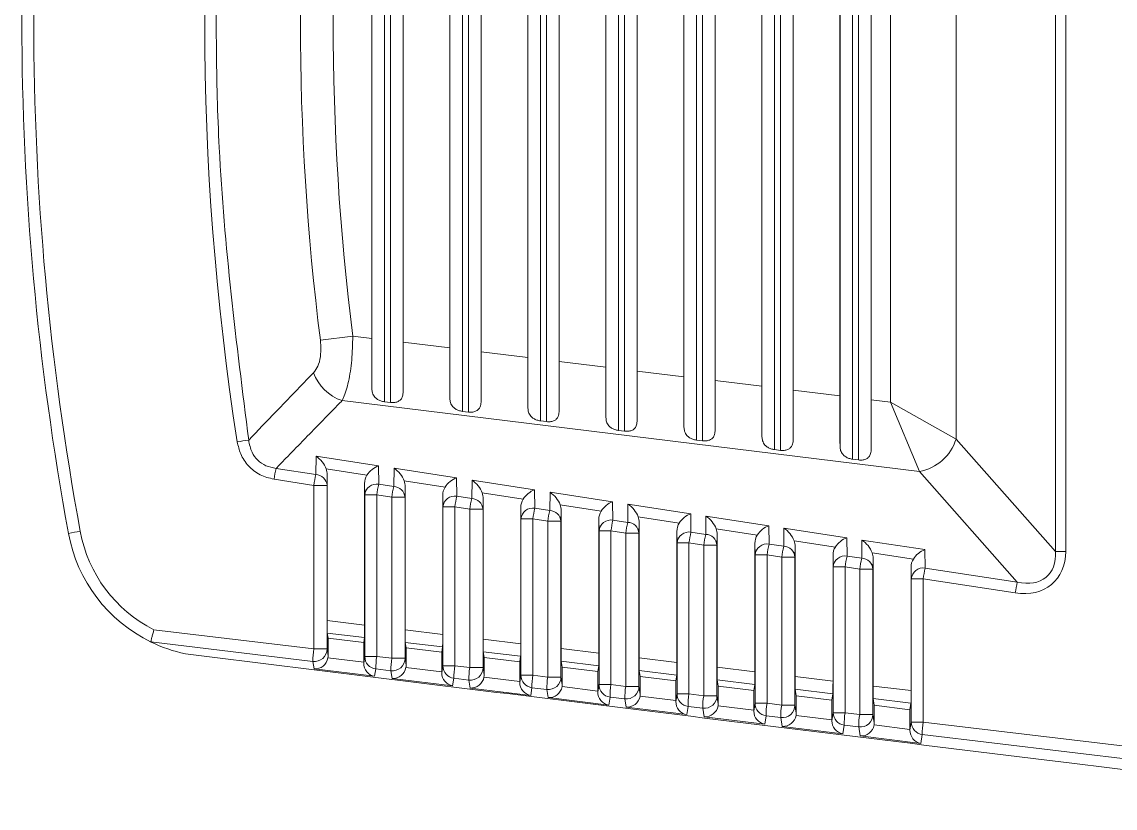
# Model space of a CAD drawing. Extents: x 12.1 to 108.7, y 1 to 80.4.
# Drawn here: x 97.668 to 98.537, y 31.845 to 32.47 of the extents above; entities that cross this region are included whole.
import ezdxf

# ---------------------------------------------------------------- set-up
doc = ezdxf.new("R2010")
doc.units = 0
doc.header["$MEASUREMENT"] = 0
doc.linetypes.add('SLD-Solid', pattern=[0])
doc.layers.add('OBJECT', color=7, linetype='CONTINUOUS')

msp = doc.modelspace()

# ---------------------------------------------------------------- linework, layer by layer
at = {"layer": 'OBJECT', "linetype": 'SLD-Solid', "lineweight": 15}
for p, q in [((98.48927, 32.04857), (98.48927, 32.8905)), ((98.49741, 32.8905), (98.49741, 32.04857)), ((98.32804, 32.81718), (98.32804, 32.12189)), ((98.33278, 32.12131), (98.33278, 32.81776)), ((98.26604, 32.80957), (98.26604, 32.1295)), ((98.27078, 32.12892), (98.27078, 32.81015)), ((98.31804, 32.13214), (98.31804, 32.80694)), ((98.34278, 32.80997), (98.34278, 32.1291)), ((98.20404, 32.80196), (98.20404, 32.13712)), ((98.20878, 32.13653), (98.20878, 32.80254)), ((98.25604, 32.13975), (98.25604, 32.79932)), ((98.28078, 32.80236), (98.28078, 32.13671)), ((98.41023, 32.80116), (98.41023, 32.13791)), ((98.08004, 32.78673), (98.08004, 32.15234)), ((98.08478, 32.15176), (98.08478, 32.78731)), ((98.14204, 32.79434), (98.14204, 32.14473)), ((98.14678, 32.14415), (98.14678, 32.79492)), ((98.15678, 32.78714), (98.15678, 32.15194)), ((98.19404, 32.14736), (98.19404, 32.79171)), ((98.21878, 32.79475), (98.21878, 32.14432)), ((98.01804, 32.77912), (98.01804, 32.15995)), ((98.02278, 32.15937), (98.02278, 32.7797)), ((98.09478, 32.77952), (98.09478, 32.15955)), ((98.13204, 32.15497), (98.13204, 32.7841)), ((97.95604, 32.7715), (97.95604, 32.16757)), ((97.96078, 32.16699), (97.96078, 32.77209)), ((98.03278, 32.77191), (98.03278, 32.16716)), ((98.07004, 32.16259), (98.07004, 32.77649)), ((98.34291, 32.16917), (98.34291, 32.76991)), ((98.35827, 32.16728), (98.35827, 32.77179)), ((97.94604, 32.17781), (97.94604, 32.76126)), ((97.97078, 32.7643), (97.97078, 32.17477)), ((98.00804, 32.1702), (98.00804, 32.76887)), ((98.28091, 32.17678), (98.28091, 32.76229)), ((98.31791, 32.76684), (98.31791, 32.17224)), ((98.21891, 32.18439), (98.21891, 32.75468)), ((98.25591, 32.75922), (98.25591, 32.17985)), ((98.13191, 32.744), (98.13191, 32.19507)), ((98.15691, 32.192), (98.15691, 32.74707)), ((98.19391, 32.75161), (98.19391, 32.18746)), ((98.06991, 32.73639), (98.06991, 32.20269)), ((98.09491, 32.19962), (98.09491, 32.73946)), ((98.00791, 32.72877), (98.00791, 32.2103)), ((98.03291, 32.20723), (98.03291, 32.73184)), ((97.94591, 32.72116), (97.94591, 32.21791)), ((97.97091, 32.21484), (97.97091, 32.72423)), ((97.90509, 32.21652), (97.93087, 32.21976)), ((97.93087, 32.21976), (97.94591, 32.21791)), ((97.97091, 32.21484), (98.00791, 32.2103)), ((98.03291, 32.20723), (98.06991, 32.20269)), ((98.09491, 32.19962), (98.13191, 32.19507)), ((98.15691, 32.192), (98.19391, 32.18746)), ((98.21891, 32.18439), (98.25591, 32.17985)), ((98.28091, 32.17678), (98.31791, 32.17224)), ((98.38108, 32.11213), (97.92233, 32.16845)), ((97.96078, 32.16699), (97.95604, 32.16757)), ((98.34291, 32.16917), (98.35827, 32.16728)), ((98.38108, 32.11213), (98.35827, 32.16728)), ((98.35827, 32.16728), (98.41023, 32.13791)), ((98.02278, 32.15937), (98.01804, 32.15995)), ((98.08478, 32.15176), (98.08004, 32.15234)), ((98.14678, 32.14415), (98.14204, 32.14473)), ((98.20878, 32.13653), (98.20404, 32.13712)), ((98.41023, 32.13791), (98.48927, 32.04857)), ((98.27078, 32.12892), (98.26604, 32.1295)), ((97.90146, 32.10973), (97.90168, 32.12426)), ((97.90168, 32.12426), (97.95127, 32.11665)), ((98.33278, 32.12131), (98.32804, 32.12189)), ((97.86986, 32.11458), (97.90146, 32.10973)), ((97.94214, 32.10921), (97.90972, 32.11419)), ((97.91053, 32.1096), (97.9104, 32.10113)), ((97.91053, 31.99368), (97.91053, 32.1096)), ((97.95127, 32.11665), (97.95149, 32.10205)), ((97.96343, 32.10022), (97.96365, 32.11475)), ((97.96365, 32.11475), (98.0133, 32.10713)), ((98.4589, 32.02416), (98.38108, 32.11213)), ((97.89988, 32.10113), (97.86828, 32.10599)), ((97.89988, 31.97109), (97.89988, 32.10113)), ((97.89988, 32.10113), (97.9104, 32.10113)), ((97.9104, 32.10113), (97.9104, 31.97109)), ((97.94043, 32.09346), (97.9403, 32.10257)), ((97.9403, 32.10257), (97.9403, 31.99011)), ((97.95149, 32.10205), (97.96343, 32.10022)), ((98.00417, 32.09969), (97.97169, 32.10467)), ((98.0133, 32.10713), (98.01352, 32.09253)), ((98.0254, 32.09071), (98.02562, 32.10523)), ((98.02562, 32.10523), (98.07533, 32.0976)), ((97.9499, 32.09346), (97.94043, 32.09346)), ((97.94043, 31.96509), (97.94043, 32.09346)), ((97.96185, 32.09162), (97.9499, 32.09346)), ((97.9499, 32.09346), (97.9499, 31.96509)), ((97.9725, 32.10008), (97.97238, 32.09162)), ((97.9725, 31.98624), (97.9725, 32.10008)), ((98.00246, 32.08393), (98.00232, 32.09305)), ((98.00232, 32.09305), (98.00232, 31.98267)), ((98.01352, 32.09253), (98.0254, 32.09071)), ((98.0662, 32.09017), (98.03366, 32.09516)), ((98.07533, 32.0976), (98.07554, 32.08301)), ((98.08738, 32.08119), (98.08759, 32.09572)), ((98.08759, 32.09572), (98.13735, 32.08808)), ((97.97238, 32.09162), (97.96185, 32.09162)), ((97.96185, 31.96366), (97.96185, 32.09162)), ((97.97238, 32.09162), (97.97238, 31.96366)), ((98.01193, 32.08393), (98.00246, 32.08393)), ((98.00246, 31.95765), (98.00246, 32.08393)), ((98.02382, 32.08211), (98.01193, 32.08393)), ((98.01193, 32.08393), (98.01193, 31.95765)), ((98.03448, 32.09057), (98.03435, 32.08211)), ((98.03448, 31.97881), (98.03448, 32.09057)), ((98.06449, 32.07441), (98.06435, 32.08353)), ((98.06435, 32.08353), (98.06435, 31.97522)), ((98.07554, 32.08301), (98.08738, 32.08119)), ((98.12823, 32.08064), (98.09563, 32.08565)), ((98.13735, 32.08808), (98.13757, 32.07349)), ((98.14935, 32.07168), (98.14956, 32.08621)), ((98.14956, 32.08621), (98.19938, 32.07856)), ((98.03435, 32.08211), (98.02382, 32.08211)), ((98.02382, 31.95622), (98.02382, 32.08211)), ((98.03435, 32.08211), (98.03435, 31.95622)), ((98.07396, 32.07441), (98.06449, 32.07441)), ((98.06449, 31.9502), (98.06449, 32.07441)), ((98.08579, 32.0726), (98.07396, 32.07441)), ((98.07396, 32.07441), (98.07396, 31.9502)), ((98.09645, 32.08106), (98.09632, 32.0726)), ((98.09645, 31.97137), (98.09645, 32.08106)), ((98.19026, 32.07112), (98.1576, 32.07614)), ((98.19938, 32.07856), (98.1996, 32.06397)), ((98.21132, 32.06217), (98.21154, 32.0767)), ((98.21154, 32.0767), (98.26141, 32.06904)), ((98.09632, 32.0726), (98.08579, 32.0726)), ((98.08579, 31.94878), (98.08579, 32.0726)), ((98.09632, 32.0726), (98.09632, 31.94878)), ((98.12652, 32.06489), (98.12638, 32.07401)), ((98.12638, 32.07401), (98.12638, 31.96778)), ((98.13757, 32.07349), (98.14935, 32.07168)), ((98.15842, 32.07155), (98.15829, 32.06308)), ((98.15842, 31.96394), (98.15842, 32.07155)), ((98.25229, 32.0616), (98.21958, 32.06662)), ((98.26141, 32.06904), (98.26163, 32.05444)), ((98.27329, 32.05265), (98.27351, 32.06718)), ((98.27351, 32.06718), (98.32344, 32.05952)), ((98.13599, 32.06489), (98.12652, 32.06489)), ((98.12652, 31.94276), (98.12652, 32.06489)), ((98.14776, 32.06308), (98.13599, 32.06489)), ((98.13599, 32.06489), (98.13599, 31.94276)), ((98.15829, 32.06308), (98.14776, 32.06308)), ((98.14776, 31.94135), (98.14776, 32.06308)), ((98.15829, 32.06308), (98.15829, 31.94135)), ((98.18855, 32.05537), (98.18841, 32.06449)), ((98.18841, 32.06449), (98.18841, 31.96034)), ((98.1996, 32.06397), (98.21132, 32.06217)), ((98.22039, 32.06203), (98.22026, 32.05357)), ((98.22039, 31.9565), (98.22039, 32.06203)), ((98.31432, 32.05208), (98.28155, 32.05711)), ((98.32344, 32.05952), (98.32366, 32.04492)), ((98.33526, 32.04314), (98.33548, 32.05767)), ((98.33548, 32.05767), (98.38547, 32.05)), ((98.19802, 32.05537), (98.18855, 32.05537)), ((98.18855, 31.93532), (98.18855, 32.05537)), ((98.20974, 32.05357), (98.19802, 32.05537)), ((98.19802, 32.05537), (98.19802, 31.93532)), ((98.22026, 32.05357), (98.20974, 32.05357)), ((98.20974, 31.93391), (98.20974, 32.05357)), ((98.22026, 32.05357), (98.22026, 31.93391)), ((98.25058, 32.04585), (98.25044, 32.05497)), ((98.25044, 32.05497), (98.25044, 31.95289)), ((98.26163, 32.05444), (98.27329, 32.05265)), ((98.28236, 32.05252), (98.28223, 32.04406)), ((98.28236, 31.94906), (98.28236, 32.05252)), ((98.38547, 32.05), (98.38569, 32.0354)), ((98.49741, 32.04857), (98.48927, 32.04857)), ((98.26005, 32.04585), (98.25058, 32.04585)), ((98.25058, 31.92787), (98.25058, 32.04585)), ((98.27171, 32.04406), (98.26005, 32.04585)), ((98.26005, 32.04585), (98.26005, 31.92787)), ((98.28223, 32.04406), (98.27171, 32.04406)), ((98.27171, 31.92648), (98.27171, 32.04406)), ((98.28223, 32.04406), (98.28223, 31.92648)), ((98.3126, 32.03633), (98.31247, 32.04544)), ((98.31247, 32.04544), (98.31247, 31.94545)), ((98.32366, 32.04492), (98.33526, 32.04314)), ((98.37634, 32.04256), (98.34352, 32.0476)), ((98.34433, 32.04301), (98.34421, 32.03455)), ((98.34433, 31.94163), (98.34433, 32.04301)), ((98.32208, 32.03633), (98.3126, 32.03633)), ((98.3126, 31.92043), (98.3126, 32.03633)), ((98.33368, 32.03455), (98.32208, 32.03633)), ((98.32208, 32.03633), (98.32208, 31.92043)), ((98.34421, 32.03455), (98.33368, 32.03455)), ((98.33368, 31.91904), (98.33368, 32.03455)), ((98.34421, 32.03455), (98.34421, 31.91904)), ((98.37463, 32.02681), (98.3745, 32.03592)), ((98.3745, 32.03592), (98.3745, 31.93801)), ((98.38569, 32.0354), (98.4589, 32.02416)), ((98.37463, 32.02681), (98.3841, 32.02681)), ((98.37463, 31.91299), (98.37463, 32.02681)), ((98.3841, 32.02681), (98.3841, 31.91299)), ((98.45732, 32.01557), (98.3841, 32.02681)), ((97.91053, 31.99368), (97.9403, 31.99011)), ((97.77289, 31.98633), (97.89988, 31.97109)), ((97.91128, 31.97956), (97.91061, 31.98368)), ((97.94021, 31.98012), (97.91061, 31.98368)), ((97.91128, 31.97956), (97.91128, 31.96568)), ((97.93953, 31.97609), (97.91128, 31.97956)), ((97.94021, 31.98012), (97.93953, 31.97609)), ((97.9725, 31.98624), (98.00232, 31.98267)), ((98.03448, 31.97881), (98.06435, 31.97522)), ((97.89919, 31.96118), (97.7705, 31.97662)), ((97.89988, 31.97109), (97.9104, 31.97109)), ((97.9104, 31.97109), (97.91128, 31.96568)), ((97.93953, 31.96046), (97.93953, 31.97609)), ((97.97328, 31.97194), (97.97259, 31.97624)), ((98.00224, 31.97268), (97.97259, 31.97624)), ((97.97328, 31.97194), (97.97328, 31.95807)), ((98.00153, 31.96848), (97.97328, 31.97194)), ((98.00224, 31.97268), (98.00153, 31.96848)), ((98.09645, 31.97137), (98.12638, 31.96778)), ((97.91113, 31.96395), (97.93953, 31.96046)), ((97.93953, 31.95976), (97.94043, 31.96509)), ((97.94043, 31.96509), (97.9499, 31.96509)), ((97.9499, 31.96509), (97.96185, 31.96366)), ((97.96185, 31.96366), (97.97238, 31.96366)), ((97.97238, 31.96366), (97.97328, 31.95807)), ((98.00153, 31.95285), (98.00153, 31.96848)), ((98.03528, 31.96433), (98.03456, 31.9688)), ((98.06427, 31.96524), (98.03456, 31.9688)), ((98.03528, 31.96433), (98.03528, 31.95046)), ((98.06353, 31.96086), (98.03528, 31.96433)), ((98.06427, 31.96524), (98.06353, 31.96086)), ((98.09728, 31.95672), (98.09653, 31.96137)), ((98.1263, 31.95779), (98.09653, 31.96137)), ((98.15842, 31.96394), (98.18841, 31.96034)), ((97.90015, 31.95524), (97.89919, 31.96118)), ((97.94823, 31.94933), (97.90015, 31.95524)), ((97.93953, 31.95976), (97.93953, 31.96046)), ((97.94921, 31.95518), (97.94823, 31.94933)), ((97.96116, 31.95375), (97.94921, 31.95518)), ((97.96215, 31.94762), (97.96116, 31.95375)), ((97.97313, 31.95634), (98.00153, 31.95285)), ((98.00153, 31.95214), (98.00246, 31.95765)), ((98.00153, 31.95214), (98.00153, 31.95285)), ((98.00246, 31.95765), (98.01193, 31.95765)), ((98.01193, 31.95765), (98.02382, 31.95622)), ((98.02382, 31.95622), (98.03435, 31.95622)), ((98.03435, 31.95622), (98.03528, 31.95046)), ((98.06353, 31.94524), (98.06353, 31.96086)), ((98.09728, 31.95672), (98.09728, 31.94284)), ((98.12553, 31.95325), (98.09728, 31.95672)), ((98.1263, 31.95779), (98.12553, 31.95325)), ((98.12553, 31.93762), (98.12553, 31.95325)), ((98.15928, 31.94911), (98.1585, 31.95393)), ((98.18833, 31.95035), (98.1585, 31.95393)), ((98.22039, 31.9565), (98.25044, 31.95289)), ((98.01023, 31.94172), (97.96215, 31.94762)), ((98.01124, 31.94774), (98.01023, 31.94172)), ((98.02313, 31.94631), (98.01124, 31.94774)), ((98.02415, 31.94001), (98.02313, 31.94631)), ((98.03513, 31.94872), (98.06353, 31.94524)), ((98.06353, 31.94453), (98.06449, 31.9502)), ((98.06353, 31.94453), (98.06353, 31.94524)), ((98.06449, 31.9502), (98.07396, 31.9502)), ((98.07396, 31.9502), (98.08579, 31.94878)), ((98.08579, 31.94878), (98.09632, 31.94878)), ((98.09632, 31.94878), (98.09728, 31.94284)), ((98.15928, 31.94911), (98.15928, 31.93523)), ((98.18753, 31.94564), (98.15928, 31.94911)), ((98.18833, 31.95035), (98.18753, 31.94564)), ((98.18753, 31.93001), (98.18753, 31.94564)), ((98.22128, 31.94149), (98.22047, 31.94649)), ((98.25036, 31.94291), (98.22047, 31.94649)), ((98.28236, 31.94906), (98.31247, 31.94545)), ((98.07223, 31.93411), (98.02415, 31.94001)), ((98.07327, 31.94029), (98.07223, 31.93411)), ((98.0851, 31.93887), (98.07327, 31.94029)), ((98.08615, 31.9324), (98.0851, 31.93887)), ((98.09713, 31.94111), (98.12553, 31.93762)), ((98.12553, 31.93692), (98.12652, 31.94276)), ((98.12553, 31.93692), (98.12553, 31.93762)), ((98.12652, 31.94276), (98.13599, 31.94276)), ((98.13599, 31.94276), (98.14776, 31.94135)), ((98.14776, 31.94135), (98.15829, 31.94135)), ((98.15829, 31.94135), (98.15928, 31.93523)), ((98.18753, 31.92931), (98.18855, 31.93532)), ((98.18855, 31.93532), (98.19802, 31.93532)), ((98.19802, 31.93532), (98.20974, 31.93391)), ((98.22128, 31.94149), (98.22128, 31.92762)), ((98.24953, 31.93803), (98.22128, 31.94149)), ((98.25036, 31.94291), (98.24953, 31.93803)), ((98.24953, 31.9224), (98.24953, 31.93803)), ((98.28328, 31.93388), (98.28244, 31.93906)), ((98.31238, 31.93547), (98.28244, 31.93906)), ((98.31238, 31.93547), (98.31153, 31.93041)), ((98.34433, 31.94163), (98.3745, 31.93801)), ((98.13423, 31.92649), (98.08615, 31.9324)), ((98.1353, 31.93285), (98.13423, 31.92649)), ((98.14707, 31.93144), (98.1353, 31.93285)), ((98.14815, 31.92479), (98.14707, 31.93144)), ((98.15913, 31.9335), (98.18753, 31.93001)), ((98.18753, 31.92931), (98.18753, 31.93001)), ((98.20974, 31.93391), (98.22026, 31.93391)), ((98.22026, 31.93391), (98.22128, 31.92762)), ((98.24953, 31.92169), (98.25058, 31.92787)), ((98.25058, 31.92787), (98.26005, 31.92787)), ((98.26005, 31.92787), (98.27171, 31.92648)), ((98.28328, 31.93388), (98.28328, 31.92001)), ((98.31153, 31.93041), (98.28328, 31.93388)), ((98.31153, 31.91479), (98.31153, 31.93041)), ((98.34528, 31.92627), (98.34441, 31.93162)), ((98.37441, 31.92802), (98.34441, 31.93162)), ((98.37441, 31.92802), (98.37353, 31.9228)), ((98.19623, 31.91888), (98.14815, 31.92479)), ((98.19733, 31.92541), (98.19623, 31.91888)), ((98.20905, 31.924), (98.19733, 31.92541)), ((98.21015, 31.91717), (98.20905, 31.924)), ((98.22113, 31.92589), (98.24953, 31.9224)), ((98.24953, 31.92169), (98.24953, 31.9224)), ((98.25936, 31.91796), (98.25823, 31.91127)), ((98.27102, 31.91656), (98.25936, 31.91796)), ((98.27171, 31.92648), (98.28223, 31.92648)), ((98.28223, 31.92648), (98.28328, 31.92001)), ((98.28313, 31.91827), (98.31153, 31.91479)), ((98.31153, 31.91408), (98.3126, 31.92043)), ((98.3126, 31.92043), (98.32208, 31.92043)), ((98.32208, 31.92043), (98.33368, 31.91904)), ((98.33368, 31.91904), (98.34421, 31.91904)), ((98.34421, 31.91904), (98.34528, 31.91239)), ((98.34528, 31.92627), (98.34528, 31.91239)), ((98.37353, 31.9228), (98.34528, 31.92627)), ((98.37353, 31.90717), (98.37353, 31.9228)), ((98.25823, 31.91127), (98.21015, 31.91717)), ((98.27215, 31.90956), (98.27102, 31.91656)), ((98.32023, 31.90366), (98.27215, 31.90956)), ((98.31153, 31.91408), (98.31153, 31.91479)), ((98.32139, 31.91052), (98.32023, 31.90366)), ((98.33299, 31.90913), (98.32139, 31.91052)), ((98.34513, 31.91066), (98.37353, 31.90717)), ((98.37353, 31.90647), (98.37463, 31.91299)), ((98.37463, 31.91299), (98.3841, 31.91299)), ((98.3841, 31.91299), (98.7929, 31.86393)), ((98.33415, 31.90195), (98.33299, 31.90913)), ((98.38223, 31.89604), (98.33415, 31.90195)), ((98.37353, 31.90647), (98.37353, 31.90717)), ((98.38341, 31.90308), (98.38223, 31.89604)), ((98.79195, 31.85405), (98.38341, 31.90308)), ((98.50426, 31.87998), (98.79282, 31.84455))]:
    msp.add_line(p, q, dxfattribs=at)
for centre, radius, start, end in [((99.91791, 32.46954), 2.25, 169.58626, 190.41374), ((99.91738, 32.46954), 2.24, 169.58626, 190.41374), ((99.91791, 32.46954), 2.02866, 172.8353, 187.1647), ((99.91791, 32.46954), 2.00268, 172.8353, 187.1647), ((97.93373, 32.2026), 0.036, 199.32694, 251.5399), ((97.95548, 31.39701), 0.74779, 98.25237, 98.95585), ((98.37446, 32.14897), 0.03744, 280.18401, 342.81599), ((97.98061, 32.08975), 0.1135, 167.36051, 171.77368), ((98.01221, 32.08489), 0.1135, 167.36051, 171.77368), ((97.90115, 32.10046), 0.00928, 4.19275, 88.08375), ((97.94999, 32.09257), 0.0096, 81.04654, 174.68624), ((98.06224, 32.07722), 0.1135, 167.36051, 171.77368), ((98.07418, 32.07538), 0.1135, 167.36051, 171.77368), ((97.96312, 32.09094), 0.00928, 4.19275, 88.08375), ((98.01202, 32.08304), 0.0096, 81.04654, 174.68624), ((98.12427, 32.06769), 0.1135, 167.36051, 171.77368), ((98.13615, 32.06587), 0.1135, 167.36051, 171.77368), ((98.02509, 32.08143), 0.00928, 4.19275, 88.08375), ((98.07405, 32.07352), 0.0096, 81.04654, 174.68624), ((98.1863, 32.05817), 0.1135, 167.36051, 171.77368), ((98.19813, 32.05636), 0.1135, 167.36051, 171.77368), ((98.08706, 32.07192), 0.00928, 4.19275, 88.08375), ((98.13608, 32.064), 0.0096, 81.04654, 174.68624), ((98.24832, 32.04865), 0.1135, 167.36051, 171.77368), ((98.2601, 32.04684), 0.1135, 167.36051, 171.77368), ((98.14904, 32.06241), 0.00928, 4.19275, 88.08375), ((97.7561, 31.8244), 0.24386, 99.87571, 102.10365), ((97.82299, 32.08453), 0.12, 190.41374, 244.07816), ((97.82246, 32.08453), 0.11, 190.41374, 243.21373), ((98.19811, 32.05448), 0.0096, 81.04654, 174.68624), ((98.31035, 32.03913), 0.1135, 167.36051, 171.77368), ((98.32207, 32.03733), 0.1135, 167.36051, 171.77368), ((98.21101, 32.05289), 0.00928, 4.19275, 88.08375), ((98.26014, 32.04496), 0.0096, 81.04654, 174.68624), ((98.37238, 32.02961), 0.1135, 167.36051, 171.77368), ((98.38404, 32.02782), 0.1135, 167.36051, 171.77368), ((98.27298, 32.04338), 0.00928, 4.19275, 88.08375), ((98.32216, 32.03544), 0.0096, 81.04654, 174.68624), ((98.43441, 32.02009), 0.1135, 167.36051, 171.77368), ((98.44601, 32.01831), 0.1135, 167.36051, 171.77368), ((98.33495, 32.03387), 0.00928, 4.19275, 88.08375), ((98.38419, 32.02592), 0.0096, 81.04654, 174.68624), ((98.49644, 32.01057), 0.1135, 167.36051, 171.77368), ((98.56965, 31.99933), 0.1135, 167.36051, 171.77368), ((97.82299, 32.08453), 0.12, 244.07816, 257.89295), ((97.95289, 31.96242), 0.05372, 170.71281, 181.32598), ((97.90041, 31.97111), 0.01, 263.01011, 359.9223), ((97.95043, 31.9651), 0.01, 180.06194, 263.02441), ((98.00292, 31.95642), 0.05372, 170.71281, 181.32598), ((98.01486, 31.95499), 0.05372, 170.71281, 181.32598), ((97.96238, 31.96367), 0.01, 263.01011, 359.9223), ((98.01246, 31.95766), 0.01, 180.06194, 263.02441), ((98.06494, 31.94898), 0.05372, 170.71281, 181.32598), ((98.07683, 31.94755), 0.05372, 170.71281, 181.32598), ((98.02435, 31.95623), 0.01, 263.01011, 359.9223), ((98.07449, 31.95021), 0.01, 180.06194, 263.02441), ((98.12697, 31.94154), 0.05372, 170.71281, 181.32598), ((98.1388, 31.94012), 0.05372, 170.71281, 181.32598), ((98.08632, 31.9488), 0.01, 263.01011, 359.9223), ((98.13651, 31.94277), 0.01, 180.06194, 263.02441), ((98.189, 31.93409), 0.05372, 170.71281, 181.32598), ((98.20078, 31.93268), 0.05372, 170.71281, 181.32598), ((98.14829, 31.94136), 0.01, 263.01011, 359.9223), ((98.19854, 31.93533), 0.01, 180.06194, 263.02441), ((98.25103, 31.92665), 0.05372, 170.71281, 181.32598), ((98.26275, 31.92524), 0.05372, 170.71281, 181.32598), ((98.21026, 31.93393), 0.01, 263.01011, 359.9223), ((98.26057, 31.92789), 0.01, 180.06194, 263.02441), ((98.31306, 31.91921), 0.05372, 170.71281, 181.32598), ((98.32472, 31.91781), 0.05372, 170.71281, 181.32598), ((98.27223, 31.92649), 0.01, 263.01011, 359.9223), ((98.3226, 31.92044), 0.01, 180.06194, 263.02441), ((98.37509, 31.91176), 0.05372, 170.71281, 181.32598), ((98.38669, 31.91037), 0.05372, 170.71281, 181.32598), ((98.33421, 31.91905), 0.01, 263.01011, 359.9223), ((98.38463, 31.913), 0.01, 180.06194, 263.02441), ((98.43712, 31.90432), 0.05372, 170.71281, 181.32598)]:
    msp.add_arc(centre, radius, start, end, dxfattribs=at)
for centre, major_axis, ratio, start_param, end_param in [((99.98354, 32.46954), (2.17033, 0), 0.999535, 2.987078, 3.296107), ((97.94643, 32.21785), (0, 0.06045), 0.008662, 1.569733, 2.294663), ((97.97038, 32.21491), (0, 0.06045), 0.008662, 3.986395, 4.711325), ((98.00843, 32.21023), (0, 0.06045), 0.008662, 1.569733, 2.294663), ((98.03238, 32.20729), (0, 0.06045), 0.008662, 3.986395, 4.711325), ((98.07043, 32.20262), (0, 0.06045), 0.008662, 1.569733, 2.294663), ((98.09438, 32.19968), (0, 0.06045), 0.008662, 3.986395, 4.711325), ((98.13243, 32.19501), (0, 0.06045), 0.008662, 1.569733, 2.294663), ((98.15638, 32.19207), (0, 0.06045), 0.008662, 3.986395, 4.711325), ((98.19443, 32.1874), (0, 0.06045), 0.008662, 1.569733, 2.294663), ((98.21838, 32.18445), (0, 0.06045), 0.008662, 3.986395, 4.711325), ((98.25643, 32.17978), (0, 0.06045), 0.008662, 1.569733, 2.294663), ((98.28038, 32.17684), (0, 0.06045), 0.008662, 3.986395, 4.711325), ((98.31843, 32.17217), (0, 0.06045), 0.008662, 1.569733, 2.294663), ((98.34238, 32.16923), (0, 0.06045), 0.008662, 3.986395, 4.711325), ((97.90062, 32.11566), (-0.00828, 0.00979), 0.557988, 4.134811, 5.189222), ((97.90054, 32.10985), (-0.00087, 0.01154), 0.862782, 4.62558, 5.031841), ((97.9503, 32.10221), (-0.0012, 0.01153), 0.861198, 0.832372, 1.450105), ((97.95021, 32.10805), (0.00883, 0.00769), 0.591833, 0.988251, 2.042663), ((97.9626, 32.10615), (-0.00828, 0.00979), 0.557988, 4.134811, 5.189222), ((97.96251, 32.10034), (-0.00087, 0.01154), 0.862782, 4.62558, 5.031841), ((98.01224, 32.09853), (0.00883, 0.00769), 0.591833, 0.988251, 2.042663), ((98.02457, 32.09664), (-0.00828, 0.00979), 0.557988, 4.134811, 5.189222), ((98.01233, 32.09269), (-0.0012, 0.01153), 0.861198, 0.832372, 1.450105), ((98.02448, 32.09083), (-0.00087, 0.01154), 0.862782, 4.62558, 5.031841), ((98.07427, 32.08901), (0.00883, 0.00769), 0.591833, 0.988251, 2.042663), ((98.08654, 32.08713), (-0.00828, 0.00979), 0.557988, 4.134811, 5.189222), ((98.07436, 32.08317), (-0.0012, 0.01153), 0.861198, 0.832372, 1.450105), ((98.08645, 32.08131), (-0.00087, 0.01154), 0.862782, 4.62558, 5.031841), ((98.1363, 32.07949), (0.00883, 0.00769), 0.591833, 0.988251, 2.042663), ((98.14851, 32.07761), (-0.00828, 0.00979), 0.557988, 4.134811, 5.189222), ((98.13639, 32.07365), (-0.0012, 0.01153), 0.861198, 0.832372, 1.450105), ((98.14842, 32.0718), (-0.00087, 0.01154), 0.862782, 4.62558, 5.031841), ((98.19833, 32.06997), (0.00883, 0.00769), 0.591833, 0.988251, 2.042663), ((98.21048, 32.0681), (-0.00828, 0.00979), 0.557988, 4.134811, 5.189222), ((98.19842, 32.06413), (-0.0012, 0.01153), 0.861198, 0.832372, 1.450105), ((98.21039, 32.06229), (-0.00087, 0.01154), 0.862782, 4.62558, 5.031841), ((98.26036, 32.06044), (0.00883, 0.00769), 0.591833, 0.988251, 2.042663), ((98.27245, 32.05859), (-0.00828, 0.00979), 0.557988, 4.134811, 5.189222), ((98.26044, 32.05461), (-0.0012, 0.01153), 0.861198, 0.832372, 1.450105), ((98.27237, 32.05278), (-0.00087, 0.01154), 0.862782, 4.62558, 5.031841), ((98.32238, 32.05092), (0.00883, 0.00769), 0.591833, 0.988251, 2.042663), ((98.33442, 32.04908), (-0.00828, 0.00979), 0.557988, 4.134811, 5.189222), ((98.32247, 32.04509), (-0.0012, 0.01153), 0.861198, 0.832372, 1.450105), ((98.38441, 32.0414), (0.00883, 0.00769), 0.591833, 0.988251, 2.042663), ((98.44977, 32.06326), (-0.03792, 0.03951), 0.729911, 2.380192, 3.791718), ((98.45029, 32.06326), (-0.03241, 0.03434), 0.634863, 2.385346, 3.796872), ((98.33434, 32.04326), (-0.00087, 0.01154), 0.862782, 4.62558, 5.031841), ((98.3845, 32.03556), (-0.0012, 0.01153), 0.861198, 0.832372, 1.450105), ((97.91062, 31.99373), (0, 0.01007), 0.008673, 1.576038, 3.088121), ((97.94021, 31.99018), (0, 0.01007), 0.00868, 3.192982, 4.705065), ((97.97259, 31.9863), (0, 0.01007), 0.008673, 1.576038, 3.088121), ((98.00224, 31.98274), (0, 0.01007), 0.00868, 3.192982, 4.705065), ((98.03456, 31.97886), (0, 0.01007), 0.008673, 1.576038, 3.088121), ((98.06427, 31.9753), (0, 0.01007), 0.00868, 3.192982, 4.705065), ((98.09653, 31.97142), (0, 0.01007), 0.008673, 1.576038, 3.088121), ((97.90137, 31.96515), (0.00707, 0.00734), 0.946913, 3.811986, 5.330422), ((97.90128, 31.96569), (0.0016, -0.00989), 0.998514, 1.236067, 1.409966), ((98.12629, 31.96785), (0, 0.01007), 0.00868, 3.192982, 4.705065), ((98.15851, 31.96399), (0, 0.01007), 0.008673, 1.576038, 3.088121), ((97.94945, 31.95924), (-0.00613, 0.00821), 0.948914, 0.904125, 2.352461), ((97.96337, 31.95754), (0.00707, 0.00734), 0.946913, 3.811986, 5.330422), ((97.96328, 31.95807), (0.0016, -0.00989), 0.998514, 1.236067, 1.409966), ((98.18832, 31.96041), (0, 0.01007), 0.00868, 3.192982, 4.705065), ((98.22048, 31.95655), (0, 0.01007), 0.008673, 1.576038, 3.088121), ((98.25035, 31.95297), (0, 0.01007), 0.00868, 3.192982, 4.705065), ((98.01145, 31.95163), (-0.00613, 0.00821), 0.948914, 0.904125, 2.352461), ((98.02537, 31.94992), (0.00707, 0.00734), 0.946913, 3.811986, 5.330422), ((98.02528, 31.95046), (0.0016, -0.00989), 0.998514, 1.236067, 1.409966), ((98.07345, 31.94402), (-0.00613, 0.00821), 0.948914, 0.904125, 2.352461), ((98.28245, 31.94912), (0, 0.01007), 0.008673, 1.576038, 3.088121), ((98.31238, 31.94552), (0, 0.01007), 0.00868, 3.192982, 4.705065), ((98.08737, 31.94231), (0.00707, 0.00734), 0.946913, 3.811986, 5.330422), ((98.08728, 31.94285), (0.0016, -0.00989), 0.998514, 1.236067, 1.409966), ((98.13545, 31.93641), (-0.00613, 0.00821), 0.948914, 0.904125, 2.352461), ((98.34442, 31.94168), (0, 0.01007), 0.008673, 1.576038, 3.088121), ((98.37441, 31.93808), (0, 0.01007), 0.00868, 3.192982, 4.705065), ((98.14937, 31.9347), (0.00707, 0.00734), 0.946913, 3.811986, 5.330422), ((98.14928, 31.93524), (0.0016, -0.00989), 0.998514, 1.236067, 1.409966), ((98.19745, 31.92879), (-0.00613, 0.00821), 0.948914, 0.904125, 2.352461), ((98.21128, 31.92762), (0.0016, -0.00989), 0.998514, 1.236067, 1.409966), ((98.21137, 31.92708), (0.00707, 0.00734), 0.946913, 3.811986, 5.330422), ((98.25945, 31.92118), (-0.00613, 0.00821), 0.948914, 0.904125, 2.352461), ((98.27337, 31.91947), (0.00707, 0.00734), 0.946913, 3.811986, 5.330422), ((98.27328, 31.92001), (0.0016, -0.00989), 0.998514, 1.236067, 1.409966), ((98.32145, 31.91357), (-0.00613, 0.00821), 0.948914, 0.904125, 2.352461), ((98.33537, 31.91186), (0.00707, 0.00734), 0.946913, 3.811986, 5.330422), ((98.33528, 31.9124), (0.0016, -0.00989), 0.998514, 1.236067, 1.409966), ((98.38345, 31.90596), (-0.00613, 0.00821), 0.948914, 0.904125, 2.352461)]:
    msp.add_ellipse(centre, major_axis=major_axis, ratio=ratio, start_param=start_param, end_param=end_param, dxfattribs=at)
for points, knots in [([(97.84815, 32.80202), (97.84714, 32.79543), (97.8421, 32.76248), (97.82812, 32.65212), (97.82202, 32.54076), (97.82256, 32.42953), (97.82528, 32.31826), (97.83838, 32.21441), (97.84815, 32.13705)], [0, 0, 0, 0, 0.029968, 0.149857, 0.5, 0.529967, 0.649857, 1, 1, 1, 1]), ([(97.89976, 32.19069), (97.90096, 32.19225), (97.90336, 32.19539), (97.90531, 32.20302), (97.9057, 32.21044), (97.90525, 32.21494), (97.90509, 32.21652)], [0, 0, 0, 0, 0.288932, 0.578767, 0.851943, 1, 1, 1, 1]), ([(97.93087, 32.21976), (97.93071, 32.21328), (97.93041, 32.20032), (97.92772, 32.18315), (97.9247, 32.17319), (97.92274, 32.16926), (97.92233, 32.16845)], [0, 0, 0, 0, 0.3073985, 0.6149239, 0.9206474, 1, 1, 1, 1]), ([(97.84815, 32.13705), (97.85537, 32.14462), (97.87246, 32.16253), (97.88977, 32.18038), (97.89976, 32.19069)], [0, 0, 0, 0, 0.422663, 1, 1, 1, 1]), ([(97.95604, 32.16757), (97.95503, 32.16776), (97.95301, 32.16814), (97.95037, 32.16945), (97.94795, 32.1715), (97.94633, 32.17434), (97.94613, 32.1767), (97.94604, 32.17781)], [0, 0, 0, 0, 0.161024, 0.321391, 0.49791, 0.763002, 1, 1, 1, 1]), ([(97.97078, 32.17477), (97.97066, 32.17354), (97.97046, 32.17136), (97.96882, 32.16896), (97.96655, 32.1675), (97.96377, 32.1668), (97.96174, 32.16693), (97.96078, 32.16699)], [0, 0, 0, 0, 0.278299, 0.490791, 0.665972, 0.842114, 1, 1, 1, 1]), ([(98.01804, 32.15995), (98.01703, 32.16014), (98.01501, 32.16052), (98.01237, 32.16184), (98.00995, 32.16389), (98.00833, 32.16673), (98.00813, 32.16908), (98.00804, 32.1702)], [0, 0, 0, 0, 0.1610236, 0.3213905, 0.4979102, 0.7630016, 1, 1, 1, 1]), ([(98.03278, 32.16716), (98.03266, 32.16592), (98.03246, 32.16374), (98.03082, 32.16135), (98.02855, 32.15989), (98.02577, 32.15919), (98.02374, 32.15931), (98.02278, 32.15937)], [0, 0, 0, 0, 0.278299, 0.490791, 0.665972, 0.842114, 1, 1, 1, 1]), ([(98.08004, 32.15234), (98.07903, 32.15253), (98.07701, 32.15291), (98.07437, 32.15423), (98.07195, 32.15627), (98.07033, 32.15911), (98.07013, 32.16147), (98.07004, 32.16259)], [0, 0, 0, 0, 0.161024, 0.321391, 0.49791, 0.763002, 1, 1, 1, 1]), ([(98.09478, 32.15955), (98.09466, 32.15831), (98.09446, 32.15613), (98.09282, 32.15373), (98.09055, 32.15227), (98.08777, 32.15157), (98.08574, 32.1517), (98.08478, 32.15176)], [0, 0, 0, 0, 0.278299, 0.490791, 0.665972, 0.842114, 1, 1, 1, 1]), ([(98.14204, 32.14473), (98.14103, 32.14492), (98.13901, 32.1453), (98.13637, 32.14662), (98.13395, 32.14866), (98.13233, 32.1515), (98.13213, 32.15386), (98.13204, 32.15497)], [0, 0, 0, 0, 0.161024, 0.321391, 0.49791, 0.763002, 1, 1, 1, 1]), ([(98.15678, 32.15194), (98.15666, 32.1507), (98.15646, 32.14852), (98.15482, 32.14612), (98.15255, 32.14466), (98.14977, 32.14396), (98.14774, 32.14409), (98.14678, 32.14415)], [0, 0, 0, 0, 0.278299, 0.490791, 0.665972, 0.842114, 1, 1, 1, 1]), ([(98.20404, 32.13712), (98.20303, 32.13731), (98.20101, 32.13769), (98.19837, 32.139), (98.19595, 32.14105), (98.19433, 32.14389), (98.19413, 32.14625), (98.19404, 32.14736)], [0, 0, 0, 0, 0.161024, 0.321391, 0.49791, 0.763002, 1, 1, 1, 1]), ([(98.21878, 32.14432), (98.21866, 32.14309), (98.21846, 32.14091), (98.21682, 32.13851), (98.21455, 32.13705), (98.21177, 32.13635), (98.20974, 32.13647), (98.20878, 32.13653)], [0, 0, 0, 0, 0.2782992, 0.4907911, 0.6659721, 0.8421136, 1, 1, 1, 1]), ([(97.86828, 32.10599), (97.86447, 32.10692), (97.85684, 32.1088), (97.84758, 32.11617), (97.8414, 32.12549), (97.83981, 32.13242), (97.83907, 32.13568)], [0, 0, 0, 0, 0.261879, 0.524407, 0.77642, 1, 1, 1, 1]), ([(97.84815, 32.13705), (97.84879, 32.13374), (97.84992, 32.12787), (97.8551, 32.12086), (97.86178, 32.11615), (97.86711, 32.11511), (97.86986, 32.11458)], [0, 0, 0, 0, 0.2953358, 0.524717, 0.75446, 1, 1, 1, 1]), ([(98.26604, 32.1295), (98.26503, 32.12969), (98.26301, 32.13007), (98.26037, 32.13139), (98.25795, 32.13344), (98.25633, 32.13628), (98.25613, 32.13863), (98.25604, 32.13975)], [0, 0, 0, 0, 0.161024, 0.321391, 0.49791, 0.763002, 1, 1, 1, 1]), ([(98.28078, 32.13671), (98.28066, 32.13547), (98.28046, 32.13329), (98.27882, 32.1309), (98.27655, 32.12944), (98.27377, 32.12874), (98.27174, 32.12886), (98.27078, 32.12892)], [0, 0, 0, 0, 0.2782992, 0.4907911, 0.6659721, 0.8421136, 1, 1, 1, 1]), ([(98.32804, 32.12189), (98.32703, 32.12208), (98.32501, 32.12246), (98.32237, 32.12378), (98.31995, 32.12582), (98.31833, 32.12866), (98.31813, 32.13102), (98.31804, 32.13214)], [0, 0, 0, 0, 0.161024, 0.321391, 0.49791, 0.763002, 1, 1, 1, 1]), ([(98.34278, 32.1291), (98.34266, 32.12786), (98.34246, 32.12568), (98.34082, 32.12328), (98.33855, 32.12182), (98.33577, 32.12112), (98.33374, 32.12125), (98.33278, 32.12131)], [0, 0, 0, 0, 0.278299, 0.490791, 0.665972, 0.842114, 1, 1, 1, 1]), ([(97.7705, 31.97662), (97.77049, 31.97679), (97.77048, 31.97713), (97.77086, 31.97894), (97.7715, 31.98149), (97.77221, 31.98405), (97.7727, 31.9857), (97.77287, 31.98626), (97.77289, 31.98633)], [0, 0, 0, 0, 0.219281, 0.438507, 0.659241, 0.882986, 0.98583, 1, 1, 1, 1]), ([(97.79782, 31.9672), (97.80351, 31.96649), (97.83194, 31.96297), (97.95134, 31.9482), (98.18111, 31.91977), (98.38818, 31.89427), (98.50426, 31.87998)], [0, 0, 0, 0, 0.024148, 0.120739, 0.507103, 1, 1, 1, 1])]:
    msp.add_open_spline(points, degree=3, knots=knots, dxfattribs=at)
for points in [[(97.92233, 32.16845), (97.86986, 32.11458)], [(97.7705, 31.97662), (97.77053, 31.9766)]]:
    msp.add_open_spline(points, degree=1, dxfattribs=at)

doc.saveas('drawing.dxf')
